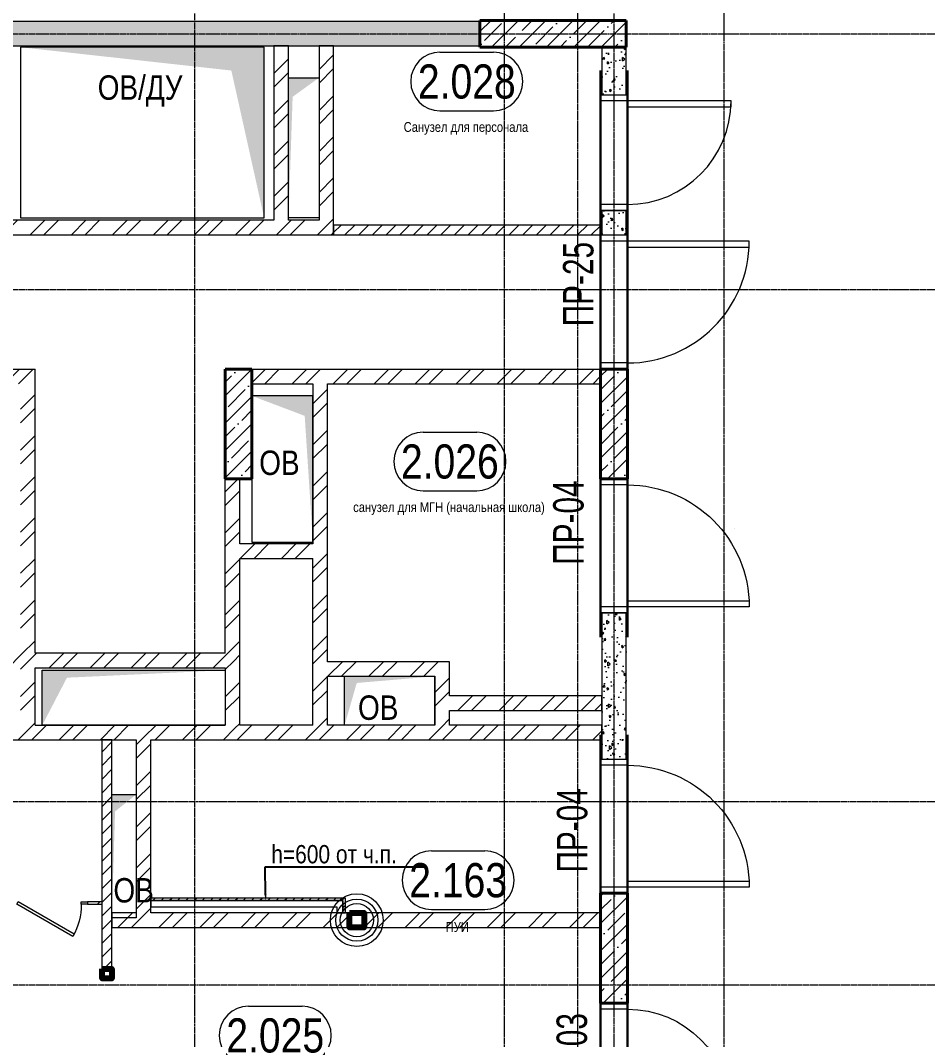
# Model space of a CAD drawing. Header units: millimetres. Extents: x -231292 to 573618, y -153144 to 564035.
# Drawn here: x 57413 to 64856, y 26280 to 34640 of the extents above; entities that cross this region are included whole.
import ezdxf
from ezdxf import colors
from ezdxf.entities.mleader import LeaderData, LeaderLine
from ezdxf.enums import TextEntityAlignment as Align
from ezdxf.math import Vec2, Vec3

# ---------------------------------------------------------------- set-up
doc = ezdxf.new("R2010")
doc.units = ezdxf.units.MM
doc.linetypes.add('CENTER2', pattern=[28.575, 19.05, -3.175, 3.175, -3.175])
doc.linetypes.add('HIDDEN2', pattern=[4.7625, 3.175, -1.5875])
doc.layers.get('0').update_dxf_attribs({"color": 250})
doc.layers.get('Defpoints').update_dxf_attribs({"color": 250})
for name, color, linetype, lineweight in [('АР_Area', 250, 'Continuous', 5), ('АР_Двери', 250, 'Continuous', 9), ('АР_Колонны', 250, 'Continuous', 35), ('АР_Отверстия', 250, 'Continuous', 9), ('АР_Стены ГКЛ', 250, 'Continuous', 15), ('АР_Стены ЖБ', 250, 'Continuous', 35), ('АР_Стены кирпич', 250, 'Continuous', 20), ('АР_Стены ПЕНОблок', 250, 'Continuous', 20), ('АР_Штриховка', 250, 'Continuous', 0), ('Двери кабины', 250, 'Continuous', 0), ('КМ_Фахверки', 250, 'Continuous', 80), ('РД_Оси_100', 250, 'Continuous', 0)]:
    doc.layers.add(name, color=color, linetype=linetype, lineweight=lineweight)
for name, color, linetype, lineweight, plot in [('АР_Делит', 250, 'Continuous', 0, False), ('РД_Проем', 250, 'Continuous', 0, False), ('РД_проем_инж перемыч_подсчет', 250, 'Continuous', 30, False)]:
    doc.layers.add(name, color=color, linetype=linetype, lineweight=lineweight, plot=plot)
doc.layers.add('РД_Перемычка инж проемов', color=250, linetype='Continuous')
doc.styles.add('Arial0', font='arial.ttf')
doc.styles.add('style1', font='ARIALN.TTF')
doc.styles.add('ккк', font='isocpeur.ttf', dxfattribs={"width": 0.85, "oblique": 15})
pattern_1 = [(45, (8883.4, 13229.69), (-168.3798, 168.3798), []), (45, (8995.66, 13229.69), (-168.3798, 168.3798), [])]
pattern_2 = [(45, (8883.4, 13229.69), (-168.3798, 168.3798), []), (45, (8995.66, 13229.69), (-168.3798, 168.3798), [])]
pattern_3 = [(45, (8883.4, 13229.69), (-168.3798, 168.3798), []), (45, (8995.66, 13229.69), (-168.3798, 168.3798), [])]
pattern_4 = [(45, (8883.4, 13229.69), (-168.3798, 168.3798), []), (45, (8995.66, 13229.69), (-168.3798, 168.3798), [])]
pattern_5 = [(45, (8883.4, 13229.69), (-112.2532, 112.2532), []), (45, (8995.66, 13229.69), (-112.2532, 112.2532), [198.4375, -39.6875, 0, -39.6875])]

# ---------------------------------------------------------------- blocks, each defined once
blk = doc.blocks.new('СОШ_2200_АР_ОСИ_М100_28.05.24')
at = {"layer": 'РД_Оси_100', "linetype": 'CENTER2'}
for p, q in [((49960, -6155), (49960, 139938.679)), ((71363.995, 19200), (33000, 19200)), ((71363.995, 15000), (33000, 15000)), ((33000, 13500), (85055, 13500))]:
    blk.add_line(p, q, dxfattribs=at)
for points in [[(52500, 139938.679), (52500, -5755), (52358.276, -6155)], [(53100, 139938.679), (53100, -5755), (52949.266, -6155)], [(54300, 139938.679), (54300, -6155)], [(53400, 70753.904), (53400, -5755), (53550, -6155)], [(33000, 21300), (71363.995, 21300)]]:
    blk.add_lwpolyline(points, dxfattribs=at)
blk = doc.blocks.new('otv')
at = {"linetype": 'Continuous'}
blk.add_lwpolyline([(0, -1), (0, 0), (1, 0), (1, -1)], close=True, dxfattribs=at)
blk.add_solid([(0, -1), (0, 0), (0.1346, -0.1366), (1, 0)], dxfattribs=at)
blk = doc.blocks.new('Ф_блок 80')
at = {"layer": 'КМ_Фахверки'}
blk.add_lwpolyline([(0, 0), (80, 0), (80, -80), (0, -80)], close=True, dxfattribs=at)
at = {"layer": 'КМ_Фахверки', "lineweight": 5}
blk.add_lwpolyline([(6, -6), (74, -6), (74, -74), (6, -74)], close=True, dxfattribs=at)
blk = doc.blocks.new('Ф_крпич 120')
at = {"layer": 'АР_Делит', "color": 1}
for radius in [216.3, 173, 136.2]:
    blk.add_circle((60, -60), radius, dxfattribs=at)
at = {"layer": 'КМ_Фахверки'}
blk.add_lwpolyline([(0, 0), (120, 0), (120, -120), (0, -120)], close=True, dxfattribs=at)
at = {"layer": 'КМ_Фахверки', "lineweight": 5}
blk.add_lwpolyline([(6, -6), (114, -6), (114, -114), (6, -114)], close=True, dxfattribs=at)
blk = doc.blocks.new('MOK-МаркаПом_овал_ареал')
for p, q in [((-2.75, 3), (2.75, 3)), ((-2.75, -3), (2.75, -3))]:
    blk.add_line(p, q)
for centre, radius, start, end in [((-2.75, 0), 3, 90, 270), ((2.75, 0), 3, 270, 90), ((-3.75, 0), 3.5, 0, 0.001)]:
    blk.add_arc(centre, radius, start, end)
at = {"color": 0, "style": 'style1'}
blk.add_attdef('АР-ПОМЕЩЕНИЕ:НОМЕР', text='', height=3.5, dxfattribs=at).set_placement((0, 0), align=Align.MIDDLE)
at = {"layer": 'Defpoints', "color": 2, "style": 'style1'}
blk.add_attdef('АР-ПОМЕЩЕНИЕ:НАИМЕНОВАНИЕ', text='', height=1, dxfattribs=at).set_placement((-0.09, -4.81), align=Align.MIDDLE)
blk = doc.blocks.new('MOK-МаркаПеремычки')
at = {"color": 0, "style": 'ккк', "oblique": 15, "width": 0.85}
blk.add_attdef('АР-ПРОЕМ:ПЕРЕМЫЧКА', text='', height=2.5, dxfattribs=at).set_placement((0, 0), align=Align.MIDDLE)

msp = doc.modelspace()

# ---------------------------------------------------------------- hatches: boundary and pattern name
at = {"layer": 'АР_Стены ГКЛ', "linetype": 'Continuous', "lineweight": 0}
h = msp.add_hatch(dxfattribs=at)
h.set_pattern_fill('ANSI31', color=256, scale=15, angle=-360, style=0)
h.set_pattern_definition([(45, (8883.403, 13229.686), (-33.67596, 33.67596), [])])
h.paths.add_polyline_path([(58483.403, 27439.681), (58483.403, 27419.681), (60059.972, 27419.681), (60079.972, 27439.681)], flags=0)
h = msp.add_hatch(dxfattribs=at)
h.set_pattern_fill('ANSI31', color=256, scale=15, angle=-360, style=0)
h.set_pattern_definition([(45, (8883.403, 13229.686), (-33.67596, 33.67596), [])])
h.paths.add_polyline_path([(60079.972, 27439.681), (60059.972, 27419.681), (60059.972, 27319.681), (60079.972, 27319.681)], flags=0)
at = {"layer": 'АР_Штриховка', "linetype": 'Continuous', "lineweight": 0}
h = msp.add_hatch(dxfattribs=at)
h.set_pattern_fill('AR-CONC', color=256, angle=45, style=0)
h.set_pattern_definition([(95, (8883.4, 13229.69), (140.09465, 117.55338), [19.05, -209.55]), (40, (8883.4, 13229.69), (-160.01845, 110.1767), [15.24, -167.6406]), (145.45144, (8895.08, 13239.48), (-19.9238, 227.7301), [16.19, -178.09024]), (91.1842, (8847.48, 13265.6), (221.4102, 161.9534), [28.575, -314.325]), (141.63556, (8865.93, 13279.1), (-7.0866, 342.8268), [24.285, -267.1356]), (36.18415, (8847.48, 13265.6), (-7.0866, 342.8268), [22.86, -251.4597]), (66, (8874.42, 13274.59), (179.51998, 34.89515), [19.05, -209.55]), (11, (8874.42, 13274.59), (-86.5399, 173.9412), [15.24, -167.64]), (116.45145, (8889.38, 13277.5), (92.98005, 208.83634), [16.19, -178.08994]), (82.5, (8883.4, 13229.686), (-57.60547, 61.97341), [0, -165.608, 0, -170.18, 0, -168.275]), (52.5, (8883.4, 13229.69), (-23.58973, 118.087), [0, -97.028, 0, -161.798, 0, -64.135]), (12.5, (8843.35, 13189.634), (99.92786, 91.826196), [0, -63.5, 0, -198.12, 0, -262.89]), (2.5, (8825.39, 13171.67), (86.7639, 122.7224), [0, -82.55, 0, -131.572, 0, -186.69])])
h.paths.add_polyline_path([(61183.402, 34429.689), (61183.403, 34629.689), (54603.395, 34629.699), (54603.395, 34429.699)], flags=0)
at = {"layer": 'АР_Штриховка', "linetype": 'Continuous', "lineweight": 5}
h = msp.add_hatch(dxfattribs=at)
h.set_pattern_fill('ANSI35', color=256, scale=25, style=0)
h.set_pattern_definition([(45, (8883.4, 13229.69), (-112.2532, 112.2532), []), (45, (8995.66, 13229.69), (-112.2532, 112.2532), [198.4375, -39.6875, 0, -39.6875])])
h.paths.add_polyline_path([(62383.403, 34419.686), (62383.403, 34639.686), (61183.403, 34639.686), (61183.403, 34419.686)], flags=0)
at = {"layer": 'АР_Штриховка', "linetype": 'Continuous', "lineweight": 0}
h = msp.add_hatch(dxfattribs=at)
h.set_pattern_fill('ANSI32', color=256, scale=25, style=0)
h.set_pattern_definition(pattern_4)
h.paths.add_polyline_path([(59493.403, 32999.688), (59573.403, 32969.688), (59613.403, 32999.688), (59613.403, 34429.681), (59493.403, 34429.681)], flags=0)
h = msp.add_hatch(dxfattribs=at)
h.set_pattern_fill('ANSI32', color=256, scale=25, style=0)
h.set_pattern_definition(pattern_4)
h.paths.add_polyline_path([(59863.403, 32999.688), (59983.403, 32879.688), (59983.403, 34429.686), (59863.403, 34429.686)], flags=0)
h = msp.add_hatch(dxfattribs=at)
h.set_pattern_fill('AR-CONC', color=256, angle=45, style=0)
h.set_pattern_definition([(95, (8883.4, 13229.69), (140.09465, 117.55338), [19.05, -209.55]), (40, (8883.4, 13229.69), (-160.01845, 110.1767), [15.24, -167.6406]), (145.45144, (8895.08, 13239.48), (-19.9238, 227.7301), [16.19, -178.09024]), (91.1842, (8847.48, 13265.6), (221.4102, 161.9534), [28.575, -314.325]), (141.63556, (8865.93, 13279.1), (-7.0866, 342.8268), [24.285, -267.1356]), (36.18415, (8847.48, 13265.6), (-7.0866, 342.8268), [22.86, -251.4597]), (66, (8874.42, 13274.59), (179.51998, 34.89515), [19.05, -209.55]), (11, (8874.42, 13274.59), (-86.5399, 173.9412), [15.24, -167.64]), (116.45145, (8889.38, 13277.5), (92.98005, 208.83634), [16.19, -178.08994]), (82.5, (8883.4, 13229.686), (-57.60547, 61.97341), [0, -165.608, 0, -170.18, 0, -168.275]), (52.5, (8883.4, 13229.69), (-23.58973, 118.087), [0, -97.028, 0, -161.798, 0, -64.135]), (12.5, (8843.35, 13189.634), (99.92786, 91.826196), [0, -63.5, 0, -198.12, 0, -262.89]), (2.5, (8825.39, 13171.67), (86.7639, 122.7224), [0, -82.55, 0, -131.572, 0, -186.69])])
h.paths.add_polyline_path([(62183.403, 31778.686), (62383.403, 31778.686), (62383.403, 31779.686), (62183.403, 31779.686)], flags=0)
h.paths.add_polyline_path([(62183.403, 32879.688), (62383.403, 32879.688), (62383.403, 33079.687), (62183.403, 33079.687)], flags=0)
h.paths.add_polyline_path([(62183.403, 34029.687), (62383.403, 34029.687), (62383.403, 34419.689), (62183.403, 34419.689)], flags=0)
h = msp.add_hatch(dxfattribs=at)
h.set_pattern_fill('ANSI32', color=256, scale=25, angle=-360, style=0)
h.set_pattern_definition([(45, (8883.4, 13229.69), (-168.3798, 168.3798), []), (45, (8995.66, 13229.69), (-168.3798, 168.3798), [])])
h.paths.add_polyline_path([(57333.403, 32999.688), (57213.403, 32879.688), (59613.403, 32879.688), (59573.403, 32969.688), (59493.403, 32999.688)], flags=0)
h.paths.add_polyline_path([(59613.403, 32999.688), (59573.403, 32969.688), (59613.403, 32879.688), (59983.403, 32879.688), (59863.403, 32999.688)], flags=0)
at = {"layer": 'АР_Штриховка', "linetype": 'Continuous', "lineweight": 0, "ltscale": 0.5}
h = msp.add_hatch(dxfattribs=at)
h.set_pattern_fill('ANSI31', color=256, scale=25, style=0)
h.set_pattern_definition([(45, (8883.4, 13229.69), (-56.1266, 56.1266), [])])
h.paths.add_polyline_path([(62183.403, 32879.688), (62183.403, 32959.688), (59983.403, 32959.688), (59983.403, 32879.688)], flags=0)
at = {"layer": 'АР_Штриховка', "linetype": 'Continuous', "lineweight": 0}
h = msp.add_hatch(dxfattribs=at)
h.set_pattern_fill('ANSI32', color=256, scale=25, style=0)
h.set_pattern_definition(pattern_1)
h.paths.add_polyline_path([(57213.403, 31779.681), (57213.403, 31659.681), (57413.403, 31659.681), (57453.403, 31689.681), (57413.403, 31779.681)], flags=0)
h.paths.add_polyline_path([(57413.403, 31779.681), (57453.403, 31689.681), (57533.403, 31659.681), (57533.425, 31659.681), (57533.425, 31779.681)], flags=0)
at = {"layer": 'АР_Штриховка', "linetype": 'Continuous', "lineweight": 5}
h = msp.add_hatch(dxfattribs=at)
h.set_pattern_fill('ANSI35', color=256, scale=25, style=0)
h.set_pattern_definition(pattern_5)
h.paths.add_polyline_path([(59093.402, 30879.686), (59313.402, 30879.686), (59313.402, 31779.686), (59093.402, 31779.686)], flags=0)
at = {"layer": 'АР_Штриховка', "linetype": 'Continuous', "lineweight": 0}
h = msp.add_hatch(dxfattribs=at)
h.set_pattern_fill('ANSI32', color=256, scale=25, style=0)
h.set_pattern_definition([(45, (8883.4, 13229.69), (-168.3798, 168.3798), []), (45, (8995.66, 13229.69), (-168.3798, 168.3798), [])])
h.paths.add_polyline_path([(59313.402, 31779.686), (59313.402, 31659.686), (59813.403, 31659.686), (59893.403, 31689.686), (59933.403, 31779.686)], flags=0)
h.paths.add_polyline_path([(59933.403, 31779.686), (59893.403, 31689.686), (59933.403, 31659.686), (62173.403, 31659.686), (62173.403, 31779.686)], flags=0)
at = {"layer": 'АР_Штриховка', "linetype": 'Continuous', "lineweight": 5}
h = msp.add_hatch(dxfattribs=at)
h.set_pattern_fill('ANSI35', color=256, scale=25, style=0)
h.set_pattern_definition(pattern_5)
h.paths.add_polyline_path([(62173.403, 30879.686), (62393.403, 30879.686), (62393.403, 31779.686), (62173.403, 31779.686)], flags=0)
at = {"layer": 'АР_Штриховка', "linetype": 'Continuous', "lineweight": 0}
h = msp.add_hatch(dxfattribs=at)
h.set_pattern_fill('ANSI32', color=256, scale=25, angle=-360, style=0)
h.set_pattern_definition(pattern_3)
h.paths.add_polyline_path([(57533.403, 31659.681), (57453.403, 31689.681), (57413.403, 31659.681), (57413.403, 29449.686), (57473.403, 29389.686), (57533.403, 29449.686)], flags=0)
h.paths.add_polyline_path([(57533.403, 29329.686), (57473.403, 29389.686), (57413.403, 29329.686), (57413.403, 28859.686), (57453.403, 28829.686), (57533.403, 28859.686)], flags=0)
h = msp.add_hatch(dxfattribs=at)
h.set_pattern_fill('ANSI32', color=256, scale=25, style=0)
h.set_pattern_definition(pattern_4)
h.paths.add_polyline_path([(59813.403, 30344.918), (59843.403, 30264.918), (59933.403, 30224.918), (59933.403, 31659.686), (59893.403, 31689.686), (59813.403, 31659.686)], flags=0)
h.paths.add_polyline_path([(59813.403, 28859.686), (59893.403, 28829.686), (59933.403, 28859.686), (59933.403, 29259.681), (59903.403, 29339.681), (59813.403, 29379.681)], flags=0)
h.paths.add_polyline_path([(59813.403, 29379.681), (59903.403, 29339.681), (59933.403, 29379.681), (59933.403, 30224.918), (59843.403, 30264.918), (59813.403, 30224.918)], flags=0)
h = msp.add_hatch(dxfattribs=at)
h.set_pattern_fill('ANSI32', color=256, scale=25, style=0)
h.set_pattern_definition([(45, (8883.4, 13229.69), (-168.3798, 168.3798), []), (45, (8995.66, 13229.69), (-168.3798, 168.3798), [])])
h.paths.add_polyline_path([(59093.403, 28859.686), (59173.403, 28829.686), (59213.403, 28859.686), (59213.403, 29329.686), (59153.403, 29389.686), (59093.403, 29329.686)], flags=0)
h.paths.add_polyline_path([(59093.402, 29449.686), (59153.403, 29389.686), (59213.402, 29449.686), (59213.402, 30224.918), (59183.402, 30264.918), (59093.402, 30224.918)], flags=0)
h.paths.add_polyline_path([(59093.402, 30224.918), (59183.402, 30264.918), (59213.402, 30344.918), (59213.402, 30879.686), (59093.402, 30879.686)], flags=0)
h = msp.add_hatch(dxfattribs=at)
h.set_pattern_fill('AR-CONC', color=256, angle=45, style=0)
h.set_pattern_definition([(95, (8883.4, 13229.69), (140.09465, 117.55338), [19.05, -209.55]), (40, (8883.4, 13229.69), (-160.01845, 110.1767), [15.24, -167.6406]), (145.45144, (8895.08, 13239.48), (-19.9238, 227.7301), [16.19, -178.09024]), (91.1842, (8847.48, 13265.6), (221.4102, 161.9534), [28.575, -314.325]), (141.63556, (8865.93, 13279.1), (-7.0866, 342.8268), [24.285, -267.1356]), (36.18415, (8847.48, 13265.6), (-7.0866, 342.8268), [22.86, -251.4597]), (66, (8874.42, 13274.59), (179.51998, 34.89515), [19.05, -209.55]), (11, (8874.42, 13274.59), (-86.5399, 173.9412), [15.24, -167.64]), (116.45145, (8889.38, 13277.5), (92.98005, 208.83634), [16.19, -178.08994]), (82.5, (8883.4, 13229.686), (-57.60547, 61.97341), [0, -165.608, 0, -170.18, 0, -168.275]), (52.5, (8883.4, 13229.69), (-23.58973, 118.087), [0, -97.028, 0, -161.798, 0, -64.135]), (12.5, (8843.35, 13189.634), (99.92786, 91.826196), [0, -63.5, 0, -198.12, 0, -262.89]), (2.5, (8825.39, 13171.67), (86.7639, 122.7224), [0, -82.55, 0, -131.572, 0, -186.69])])
h.paths.add_polyline_path([(62183.403, 27478.686), (62383.403, 27478.686), (62383.403, 27479.696), (62183.403, 27479.696)], flags=0)
h.paths.add_polyline_path([(62183.403, 28579.696), (62383.403, 28579.696), (62383.403, 29779.688), (62183.403, 29779.688)], flags=0)
h.paths.add_polyline_path([(62183.403, 30879.696), (62383.403, 30879.696), (62383.403, 30880.686), (62183.403, 30880.686)], flags=0)
h = msp.add_hatch(dxfattribs=at)
h.set_pattern_fill('ANSI32', color=256, scale=25, style=0)
h.set_pattern_definition([(45, (8883.4, 13229.69), (-168.3798, 168.3798), []), (45, (8995.66, 13229.69), (-168.3798, 168.3798), [])])
h.paths.add_polyline_path([(59213.402, 30344.918), (59183.402, 30264.918), (59213.402, 30224.918), (59813.403, 30224.918), (59843.403, 30264.918), (59813.403, 30344.918)], flags=0)
h = msp.add_hatch(dxfattribs=at)
h.set_pattern_fill('ANSI32', color=256, scale=25, style=0)
h.set_pattern_definition(pattern_1)
h.paths.add_polyline_path([(57533.403, 29449.686), (57473.403, 29389.686), (57533.403, 29329.686), (59093.403, 29329.686), (59153.403, 29389.686), (59093.402, 29449.686)], flags=0)
h.paths.add_polyline_path([(59213.402, 29449.686), (59153.403, 29389.686), (59213.403, 29329.686)], flags=0)
h.paths.add_polyline_path([(54583.403, 29449.686), (54583.403, 29329.686), (56423.727, 29329.686), (56503.727, 29359.686), (56543.727, 29449.686)], flags=0)
h.paths.add_polyline_path([(56543.727, 29449.686), (56503.727, 29359.686), (56543.727, 29329.686), (57413.403, 29329.686), (57473.403, 29389.686), (57413.403, 29449.686)], flags=0)
h = msp.add_hatch(dxfattribs=at)
h.set_pattern_fill('ANSI32', color=256, scale=25, style=0)
h.set_pattern_definition(pattern_2)
h.paths.add_polyline_path([(60813.403, 29259.681), (60933.403, 29379.681), (59933.403, 29379.681), (59903.403, 29339.681), (59933.403, 29259.681)], flags=0)
h = msp.add_hatch(dxfattribs=at)
h.set_pattern_fill('ANSI32', color=256, scale=25, style=0)
h.set_pattern_definition(pattern_4)
h.paths.add_polyline_path([(60813.403, 28859.686), (60893.403, 28829.686), (60933.403, 28859.686), (60933.403, 28979.681), (60903.403, 29059.681), (60813.403, 29099.681)], flags=0)
h.paths.add_polyline_path([(60813.403, 29099.681), (60903.403, 29059.681), (60933.403, 29099.681), (60933.403, 29379.681), (60813.403, 29259.681)], flags=0)
h = msp.add_hatch(dxfattribs=at)
h.set_pattern_fill('ANSI32', color=256, scale=25, style=0)
h.set_pattern_definition(pattern_2)
h.paths.add_polyline_path([(62183.67, 28979.681), (62183.67, 29099.681), (60933.403, 29099.681), (60903.403, 29059.681), (60933.403, 28979.681)], flags=0)
h = msp.add_hatch(dxfattribs=at)
h.set_pattern_fill('ANSI32', color=256, scale=25, style=0)
h.set_pattern_definition(pattern_2)
h.paths.add_polyline_path([(59933.403, 28739.686), (59893.403, 28829.686), (59813.403, 28859.686), (59213.403, 28859.686), (59173.403, 28829.686), (59213.403, 28739.686)], flags=0)
h.paths.add_polyline_path([(59213.403, 28739.686), (59173.403, 28829.686), (59093.403, 28859.686), (58363.403, 28859.686), (58403.403, 28769.686), (58483.403, 28739.686)], flags=0)
h.paths.add_polyline_path([(58363.403, 28739.686), (58403.403, 28769.686), (58363.403, 28859.686), (57533.403, 28859.686), (57453.403, 28829.686), (57413.403, 28739.686)], flags=0)
h.paths.add_polyline_path([(62183.403, 28739.686), (62183.403, 28859.686), (60933.403, 28859.686), (60893.403, 28829.686), (60933.403, 28739.686)], flags=0)
h.paths.add_polyline_path([(60933.403, 28739.686), (60893.403, 28829.686), (60813.403, 28859.686), (59933.403, 28859.686), (59893.403, 28829.686), (59933.403, 28739.686)], flags=0)
h.paths.add_polyline_path([(57413.403, 28739.686), (57453.403, 28829.686), (57413.403, 28859.686), (56543.728, 28859.686), (56503.728, 28829.686), (56543.728, 28739.686)], flags=0)
h.paths.add_polyline_path([(56543.728, 28739.686), (56503.728, 28829.686), (56423.728, 28859.686), (54583.403, 28859.686), (54583.403, 28739.686)], flags=0)
h = msp.add_hatch(dxfattribs=at)
h.set_pattern_fill('ANSI32', color=256, scale=25, angle=-360, style=0)
h.set_pattern_definition(pattern_3)
h.paths.add_polyline_path([(58483.403, 28739.686), (58403.403, 28769.686), (58363.403, 28739.686), (58363.403, 27319.686), (58403.403, 27289.686), (58483.403, 27319.686)], flags=0)
at = {"layer": 'АР_Штриховка', "linetype": 'Continuous', "lineweight": 0, "ltscale": 0.5}
h = msp.add_hatch(dxfattribs=at)
h.set_pattern_fill('ANSI31', color=256, scale=25, angle=-360, style=0)
h.set_pattern_definition([(45, (8883.4, 13229.69), (-56.1266, 56.1266), [])])
h.paths.add_polyline_path([(58163.403, 28739.686), (58083.403, 28739.686), (58083.403, 27389.691), (58163.403, 27389.691)], flags=0)
h.paths.add_polyline_path([(58163.403, 27389.691), (58083.403, 27389.691), (58083.403, 26859.686), (58163.403, 26859.686)], flags=0)
at = {"layer": 'АР_Штриховка', "linetype": 'Continuous', "lineweight": 5}
h = msp.add_hatch(dxfattribs=at)
h.set_pattern_fill('ANSI35', color=256, scale=25, style=0)
h.set_pattern_definition(pattern_5)
h.paths.add_polyline_path([(62173.403, 26579.686), (62393.403, 26579.686), (62393.403, 27479.686), (62173.403, 27479.686)], flags=0)
at = {"layer": 'АР_Штриховка', "linetype": 'Continuous', "lineweight": 0}
h = msp.add_hatch(dxfattribs=at)
h.set_pattern_fill('_U', color=256, scale=250, angle=-315, style=0, pattern_type=0)
h.set_pattern_definition([(45, (8883.4, 13229.69), (-176.7767, 176.7767), [])])
h.paths.add_polyline_path([(54603.403, 27409.691), (54603.403, 27389.691), (54723.403, 27389.691), (54723.403, 27409.691)], flags=0)
h.paths.add_polyline_path([(55353.403, 27409.691), (55353.403, 27389.691), (55463.403, 27389.691), (55470.07, 27404.691), (55463.403, 27409.691)], flags=0)
h.paths.add_polyline_path([(55483.403, 27409.691), (55470.07, 27404.691), (55463.403, 27389.691), (55593.403, 27389.691), (55593.403, 27409.691)], flags=0)
h.paths.add_polyline_path([(56223.403, 27409.691), (56223.403, 27389.691), (56333.403, 27389.691), (56340.07, 27404.691), (56333.403, 27409.691)], flags=0)
h.paths.add_polyline_path([(56353.403, 27409.691), (56340.07, 27404.691), (56333.403, 27389.691), (56463.403, 27389.691), (56463.403, 27409.691)], flags=0)
h.paths.add_polyline_path([(57093.403, 27409.691), (57093.403, 27389.691), (57203.403, 27389.691), (57210.07, 27404.691), (57203.403, 27409.691)], flags=0)
h.paths.add_polyline_path([(57223.403, 27409.691), (57210.07, 27404.691), (57203.403, 27389.691), (57333.403, 27389.691), (57333.403, 27409.691)], flags=0)
h.paths.add_polyline_path([(57963.403, 27409.691), (57963.403, 27389.691), (58083.403, 27389.691), (58083.403, 27409.691)], flags=0)
h = msp.add_hatch(dxfattribs=at)
h.set_pattern_fill('ANSI32', color=256, scale=25, angle=-0.0000006, style=0)
h.set_pattern_definition([(45, (8883.4, 13229.69), (-168.3798, 168.3798), []), (45, (8995.66, 13229.69), (-168.3798, 168.3798), [])])
h.paths.add_polyline_path([(58163.403, 27319.685), (58163.403, 27199.685), (58363.403, 27199.685), (58403.403, 27289.685), (58363.403, 27319.685)], flags=0)
h.paths.add_polyline_path([(58483.403, 27319.685), (58403.403, 27289.685), (58363.403, 27199.685), (62173.403, 27199.685), (62173.403, 27319.685)], flags=0)
h = msp.add_hatch(dxfattribs=at)
h.set_pattern_fill('AR-CONC', color=256, angle=45, style=0)
h.set_pattern_definition([(95, (8883.4, 13229.69), (140.09465, 117.55338), [19.05, -209.55]), (40, (8883.4, 13229.69), (-160.01845, 110.1767), [15.24, -167.6406]), (145.45144, (8895.08, 13239.48), (-19.9238, 227.7301), [16.19, -178.09024]), (91.1842, (8847.48, 13265.6), (221.4102, 161.9534), [28.575, -314.325]), (141.63556, (8865.93, 13279.1), (-7.0866, 342.8268), [24.285, -267.1356]), (36.18415, (8847.48, 13265.6), (-7.0866, 342.8268), [22.86, -251.4597]), (66, (8874.42, 13274.59), (179.51998, 34.89515), [19.05, -209.55]), (11, (8874.42, 13274.59), (-86.5399, 173.9412), [15.24, -167.64]), (116.45145, (8889.38, 13277.5), (92.98005, 208.83634), [16.19, -178.08994]), (82.5, (8883.4, 13229.686), (-57.60547, 61.97341), [0, -165.608, 0, -170.18, 0, -168.275]), (52.5, (8883.4, 13229.69), (-23.58973, 118.087), [0, -97.028, 0, -161.798, 0, -64.135]), (12.5, (8843.35, 13189.634), (99.92786, 91.826196), [0, -63.5, 0, -198.12, 0, -262.89]), (2.5, (8825.39, 13171.67), (86.7639, 122.7224), [0, -82.55, 0, -131.572, 0, -186.69])])
h.paths.add_polyline_path([(62183.403, 21139.686), (62383.403, 21139.686), (62383.403, 21729.687), (62183.403, 21729.687)], flags=0)
h.paths.add_polyline_path([(62183.403, 24629.687), (62383.403, 24629.687), (62383.403, 25629.688), (62183.403, 25429.688)], flags=0)
h.paths.add_polyline_path([(62183.403, 26579.688), (62383.403, 26579.688), (62383.403, 26580.686), (62183.403, 26580.686)], flags=0)

# ---------------------------------------------------------------- linework, layer by layer
at = {"layer": 'АР_Area', "linetype": 'ByBlock', "lineweight": -2}
msp.add_lwpolyline([(63269.441, 30470.228), (63269.441, 30470.228)], dxfattribs=at)
at = {"layer": 'АР_Двери', "linetype": 'Continuous', "lineweight": 9}
for points in [[(62173.403, 33979.687), (62173.403, 34029.687), (62393.403, 34029.687), (62393.403, 33979.687)], [(62393.403, 33979.687), (62393.403, 33929.687), (63243.403, 33929.687), (63243.403, 33979.687)], [(62173.403, 33129.687), (62173.403, 33079.687), (62393.403, 33079.687), (62393.403, 33129.687)], [(62173.403, 32829.686), (62173.403, 32879.686), (62393.403, 32879.686), (62393.403, 32829.686)], [(62393.403, 32829.686), (62393.403, 32779.686), (63393.403, 32779.686), (63393.403, 32829.686)], [(62173.403, 31829.686), (62173.403, 31779.686), (62393.403, 31779.686), (62393.403, 31829.686)], [(62173.403, 30829.696), (62173.403, 30879.696), (62393.403, 30879.696), (62393.403, 30829.696)], [(62393.403, 29829.696), (62393.403, 29879.696), (63393.403, 29879.696), (63393.403, 29829.696)], [(62173.403, 29829.696), (62173.403, 29779.696), (62393.403, 29779.696), (62393.403, 29829.696)], [(62173.403, 28529.696), (62173.403, 28579.696), (62393.403, 28579.696), (62393.403, 28529.696)], [(62173.403, 27529.696), (62173.403, 27479.696), (62393.403, 27479.696), (62393.403, 27529.696)], [(62393.403, 27529.696), (62393.403, 27579.696), (63393.403, 27579.696), (63393.403, 27529.696)], [(62173.403, 26529.686), (62173.403, 26579.686), (62393.403, 26579.686), (62393.403, 26529.686)]]:
    msp.add_lwpolyline(points, close=True, dxfattribs=at)
for centre, radius in [((62393.403, 33979.687), 850), ((62393.403, 32829.686), 1000)]:
    msp.add_arc(centre, radius, 270.0000032, 0.0000032, dxfattribs=at)
at = {"layer": 'АР_Двери', "linetype": 'Continuous', "lineweight": 9, "extrusion": (0, 0, -1)}
for centre, radius in [((-62393.403, 29829.696), 1000), ((-62393.403, 27529.696), 1000), ((-62393.403, 25679.686), 850)]:
    msp.add_arc(centre, radius, 90, 180, dxfattribs=at)
at = {"layer": 'АР_Колонны', "linetype": 'HIDDEN2', "lineweight": 25}
for p, q in [((61183.403, 34639.686), (62383.403, 34639.686)), ((61183.403, 34419.686), (61183.403, 34639.686)), ((62383.403, 34639.686), (62383.403, 34419.686)), ((62383.403, 34419.686), (61183.403, 34419.686)), ((59093.402, 31779.686), (59313.402, 31779.686)), ((59093.402, 30879.686), (59093.402, 31779.686)), ((59313.402, 31779.686), (59313.402, 30879.686)), ((62173.403, 31779.686), (62393.403, 31779.686)), ((62173.403, 30879.686), (62173.403, 31779.686)), ((62393.403, 31779.686), (62393.403, 30879.686)), ((59313.402, 30879.686), (59093.402, 30879.686)), ((62393.403, 30879.686), (62173.403, 30879.686)), ((62173.403, 27479.686), (62393.403, 27479.686)), ((62173.403, 26579.686), (62173.403, 27479.686)), ((62393.403, 27479.686), (62393.403, 26579.686)), ((62393.403, 26579.686), (62173.403, 26579.686))]:
    msp.add_line(p, q, dxfattribs=at)
at = {"layer": 'АР_Колонны', "linetype": 'Continuous', "lineweight": 35}
for p, q in [((61183.403, 34639.686), (61183.403, 34419.686)), ((61183.403, 34639.686), (62383.403, 34639.686)), ((61183.403, 34639.686), (61183.403, 34419.686)), ((62383.403, 34419.686), (62383.403, 34639.686)), ((61183.403, 34419.686), (62383.403, 34419.686)), ((59093.402, 31779.686), (59313.402, 31779.686)), ((59093.402, 30879.686), (59093.402, 31779.686)), ((59313.402, 30879.686), (59313.402, 31779.686)), ((62173.403, 31779.686), (62393.403, 31779.686)), ((62173.403, 30879.686), (62173.403, 31779.686)), ((62393.403, 30879.686), (62393.403, 31779.686)), ((59093.402, 30879.686), (59313.402, 30879.686)), ((62173.403, 30879.686), (62393.403, 30879.686)), ((62173.403, 30879.686), (62393.403, 30879.686)), ((62393.403, 27479.686), (62173.403, 27479.686)), ((62173.403, 26579.686), (62173.403, 27479.686)), ((62393.403, 27479.686), (62173.403, 27479.686)), ((62393.403, 26579.686), (62393.403, 27479.686)), ((62173.403, 26579.686), (62393.403, 26579.686))]:
    msp.add_line(p, q, dxfattribs=at)
at = {"layer": 'АР_Стены ГКЛ', "linetype": 'Continuous', "lineweight": 5}
for p, q in [((58483.403, 27439.681), (58483.403, 27419.681)), ((60079.972, 27439.681), (58483.403, 27439.681)), ((60079.972, 27319.681), (60079.972, 27439.681)), ((58483.403, 27419.681), (58483.403, 27369.681)), ((60059.972, 27419.681), (58483.403, 27419.681)), ((58483.403, 27419.681), (60059.972, 27419.681)), ((58483.403, 27369.681), (60009.972, 27369.681)), ((60009.972, 27369.681), (60009.972, 27319.681)), ((60059.972, 27319.681), (60059.972, 27419.681)), ((60059.972, 27419.681), (60059.972, 27319.681)), ((60009.972, 27319.681), (60059.972, 27319.681)), ((60059.972, 27319.681), (60079.972, 27319.681))]:
    msp.add_line(p, q, dxfattribs=at)
at = {"layer": 'АР_Стены ГКЛ', "linetype": 'Continuous', "lineweight": 15}
for p, q in [((57963.403, 27409.691), (57963.403, 27389.691)), ((58083.403, 27409.691), (57963.403, 27409.691)), ((57963.403, 27389.691), (58083.403, 27389.691)), ((58083.403, 27389.691), (58083.403, 27409.691))]:
    msp.add_line(p, q, dxfattribs=at)
at = {"layer": 'АР_Стены ЖБ', "linetype": 'Continuous', "lineweight": 40}
for p, q in [((62383.403, 34639.686), (61183.403, 34639.686)), ((61183.403, 34639.686), (61183.403, 34419.686)), ((62383.403, 34419.686), (62383.403, 34639.686)), ((61183.403, 34419.686), (62383.403, 34419.686)), ((59313.402, 31779.686), (59093.402, 31779.686)), ((59093.402, 31779.686), (59093.402, 30879.686)), ((59313.402, 30879.686), (59313.402, 31779.686)), ((62393.403, 31779.686), (62173.403, 31779.686)), ((62173.403, 31779.686), (62173.403, 30879.686)), ((62393.403, 30879.686), (62393.403, 31779.686)), ((59093.402, 30879.686), (59313.402, 30879.686)), ((62173.403, 30879.686), (62393.403, 30879.686)), ((62393.403, 27479.686), (62173.403, 27479.686)), ((62173.403, 27479.686), (62173.403, 26579.686)), ((62393.403, 26579.686), (62393.403, 27479.686)), ((62173.403, 26579.686), (62393.403, 26579.686))]:
    msp.add_line(p, q, dxfattribs=at)
at = {"layer": 'АР_Стены кирпич', "linetype": 'Continuous', "lineweight": 20}
for p, q in [((59613.403, 34429.681), (59493.403, 34429.681)), ((59493.403, 34429.681), (59493.403, 32999.688)), ((59613.403, 32999.688), (59613.403, 34429.681)), ((59983.403, 34429.686), (59863.403, 34429.686)), ((59863.403, 34429.686), (59863.403, 32999.688)), ((59983.403, 32879.688), (59983.403, 34429.686)), ((59493.403, 32999.688), (57333.403, 32999.688)), ((59863.403, 32999.688), (59613.403, 32999.688)), ((57213.403, 32879.688), (59983.403, 32879.688)), ((57213.403, 31779.681), (57533.425, 31779.681)), ((57533.425, 31659.681), (57533.425, 31779.681)), ((59313.402, 31779.686), (62173.403, 31779.686)), ((59313.402, 31779.686), (59313.402, 31659.686)), ((62173.403, 31659.686), (62173.403, 31779.686)), ((57533.403, 29449.686), (57533.403, 31659.681)), ((57533.403, 31659.681), (57533.425, 31659.681)), ((59313.402, 31659.686), (59813.403, 31659.686)), ((59813.403, 31659.686), (59813.403, 30344.918)), ((59933.403, 29379.681), (59933.403, 31659.686)), ((59933.403, 31659.686), (62173.403, 31659.686)), ((59213.402, 30879.686), (59093.402, 30879.686)), ((59093.402, 29449.686), (59093.402, 30879.686)), ((59213.402, 30344.918), (59213.402, 30879.686)), ((59813.403, 30344.918), (59213.402, 30344.918)), ((59213.402, 29449.686), (59213.402, 30224.918)), ((59213.402, 30224.918), (59813.403, 30224.918)), ((59813.403, 28859.686), (59813.403, 30224.918)), ((59093.402, 29449.686), (57533.403, 29449.686)), ((59213.403, 29449.686), (59213.402, 29449.686)), ((59213.403, 29329.686), (59213.403, 29449.686)), ((60933.403, 29379.681), (59933.403, 29379.681)), ((60933.403, 29099.681), (60933.403, 29379.681)), ((57533.403, 29329.686), (59093.403, 29329.686)), ((57533.403, 28859.686), (57533.403, 29329.686)), ((59093.403, 29329.686), (59093.403, 28859.686)), ((59213.403, 29329.686), (59213.403, 29329.686)), ((59213.403, 28859.686), (59213.403, 29329.686)), ((59933.403, 28859.686), (59933.403, 29259.681)), ((59933.403, 29259.681), (60813.403, 29259.681)), ((60813.403, 28859.686), (60813.403, 29259.681)), ((62183.67, 29099.681), (60933.403, 29099.681)), ((62183.67, 28979.681), (62183.67, 29099.681)), ((60933.403, 28859.686), (60933.403, 28979.681)), ((60933.403, 28979.681), (62183.67, 28979.681)), ((57533.403, 28859.686), (59093.403, 28859.686)), ((59813.403, 28859.686), (59213.403, 28859.686)), ((60813.403, 28859.686), (59933.403, 28859.686)), ((62183.403, 28859.686), (60933.403, 28859.686)), ((62183.403, 28739.686), (62183.403, 28859.686)), ((54583.403, 28739.686), (58363.403, 28739.686)), ((58363.403, 28739.686), (58363.403, 27319.686)), ((58483.403, 28739.686), (62183.403, 28739.686)), ((58483.403, 27319.686), (58483.403, 28739.686)), ((58163.403, 27319.686), (58163.403, 27199.686)), ((58363.403, 27319.686), (58163.403, 27319.686)), ((62173.402, 27319.686), (58483.403, 27319.686)), ((62173.402, 27199.686), (62173.402, 27319.686)), ((58163.403, 27199.686), (58363.403, 27199.686)), ((58363.403, 27199.686), (62173.402, 27199.686))]:
    msp.add_line(p, q, dxfattribs=at)
at = {"layer": 'АР_Стены ПЕНОблок', "linetype": 'Continuous', "lineweight": 20}
for p, q in [((61183.403, 34629.689), (54603.395, 34629.699)), ((61183.402, 34429.689), (61183.403, 34629.689)), ((54603.395, 34429.699), (61183.402, 34429.689)), ((62383.403, 34419.689), (62183.403, 34419.689)), ((62183.403, 34419.689), (62183.403, 34029.687)), ((62383.403, 34029.687), (62383.403, 34419.689)), ((62183.403, 34029.687), (62383.403, 34029.687)), ((62383.403, 33079.687), (62183.403, 33079.687)), ((62183.403, 33079.687), (62183.403, 32879.688)), ((62383.403, 32879.688), (62383.403, 33079.687)), ((62183.403, 32959.688), (59983.403, 32959.688)), ((59983.403, 32959.688), (59983.403, 32879.688)), ((62183.403, 32879.688), (62183.403, 32959.688)), ((59983.403, 32879.688), (62183.403, 32879.688)), ((62183.403, 32879.688), (62383.403, 32879.688)), ((62383.403, 31779.686), (62183.403, 31779.686)), ((62183.403, 31779.686), (62183.403, 31778.686)), ((62183.403, 31778.686), (62383.403, 31778.686)), ((62383.403, 31778.686), (62383.403, 31779.686)), ((62383.403, 30880.686), (62183.403, 30880.686)), ((62183.403, 30880.686), (62183.403, 30879.696)), ((62183.403, 30879.696), (62383.403, 30879.696)), ((62383.403, 30879.696), (62383.403, 30880.686)), ((62383.403, 29779.688), (62183.403, 29779.688)), ((62183.403, 29779.688), (62183.403, 28579.696)), ((62383.403, 28579.696), (62383.403, 29779.688)), ((58083.403, 26859.686), (58083.403, 28739.686)), ((58163.403, 28739.686), (58083.403, 28739.686)), ((58163.403, 26859.686), (58163.403, 28739.686)), ((62183.403, 28579.696), (62383.403, 28579.696)), ((62383.403, 27479.696), (62183.403, 27479.696)), ((62183.403, 27479.696), (62183.403, 27478.686)), ((62183.403, 27478.686), (62383.403, 27478.686)), ((62383.403, 27478.686), (62383.403, 27479.696)), ((58083.403, 26859.686), (58163.403, 26859.686)), ((62383.403, 26580.686), (62183.403, 26580.686)), ((62183.403, 26580.686), (62183.403, 26579.688)), ((62183.403, 26579.688), (62383.403, 26579.688)), ((62383.403, 26579.688), (62383.403, 26580.686))]:
    msp.add_line(p, q, dxfattribs=at)
at = {"layer": 'Двери кабины', "linetype": 'Continuous', "lineweight": 0}
for points in [[(57383.403, 27389.691), (57395.903, 27411.342), (57854.896, 27146.342), (57842.396, 27124.691)], [(57913.403, 27409.691), (57963.403, 27409.691), (57963.403, 27389.691), (57913.403, 27389.691)]]:
    msp.add_lwpolyline(points, close=True, dxfattribs=at)
at = {"layer": 'Двери кабины', "linetype": 'Continuous', "lineweight": 0, "extrusion": (0, 0, -1)}
msp.add_arc((-57383.403, 27389.691), 530, 180.0000013, 210.0000013, dxfattribs=at)
at = {"layer": 'РД_Проем', "linetype": 'Continuous', "lineweight": 0}
for p, q in [((62173.403, 34029.687), (62173.403, 33079.687)), ((62393.403, 34029.687), (62393.403, 33079.687)), ((62173.403, 32879.688), (62173.403, 31779.688)), ((62393.403, 32879.688), (62393.403, 31779.688)), ((62173.403, 30879.688), (62173.403, 29779.688)), ((62393.403, 30879.688), (62393.403, 29779.688)), ((62173.403, 28579.696), (62173.403, 27479.696)), ((62393.403, 28579.696), (62393.403, 27479.696)), ((62173.403, 26579.688), (62173.403, 25629.688)), ((62393.403, 26579.688), (62393.403, 25629.688))]:
    msp.add_line(p, q, dxfattribs=at)
at = {"layer": 'РД_проем_инж перемыч_подсчет', "linetype": 'Continuous', "lineweight": 30}
for p, q in [((62173.403, 34228.686), (62173.403, 31778.686)), ((62393.403, 34228.686), (62393.403, 31778.686)), ((62173.403, 30879.688), (62173.403, 29579.688)), ((62393.403, 30879.688), (62393.403, 29579.688)), ((62173.403, 28778.686), (62173.403, 27478.686)), ((62393.403, 28778.686), (62393.403, 27478.686)), ((62173.403, 26579.688), (62173.403, 25429.688)), ((62393.403, 26579.688), (62393.403, 25429.688))]:
    msp.add_line(p, q, dxfattribs=at)

# ---------------------------------------------------------------- block references
at = {"layer": 'АР_Area', "linetype": 'Continuous', "lineweight": 5, "xscale": 80, "yscale": 80, "zscale": 80}
for p, values in [((61075.917, 34138.583), {'АР-ПОМЕЩЕНИЕ:НОМЕР': '2.028', 'АР-ПОМЕЩЕНИЕ:НАИМЕНОВАНИЕ': 'Санузел для персонала'}), ((60936.868, 31021.841), {'АР-ПОМЕЩЕНИЕ:НОМЕР': '2.026', 'АР-ПОМЕЩЕНИЕ:НАИМЕНОВАНИЕ': 'санузел для МГН (начальная школа)'}), ((61004.9, 27587.583), {'АР-ПОМЕЩЕНИЕ:НОМЕР': '2.163', 'АР-ПОМЕЩЕНИЕ:НАИМЕНОВАНИЕ': 'ПУИ'}), ((59504.126, 26314.257), {'АР-ПОМЕЩЕНИЕ:НОМЕР': '2.025', 'АР-ПОМЕЩЕНИЕ:НАИМЕНОВАНИЕ': 'Санузел для девочек начальная школа'})]:
    msp.add_blockref('MOK-МаркаПом_овал_ареал', p, dxfattribs=at).add_auto_attribs(values)
at = {"layer": 'АР_Отверстия'}
for p, xscale, yscale in [((59413.403, 34419.684), -2000, 1400), ((59613.403, 34169.684), 250, 1150), ((59813.402, 31559.686), -500, 1200), ((57593.403, 29309.681), 1500, 450), ((60073.403, 29259.686), 740, 400), ((58163.403, 28289.681), 200, 1010)]:
    msp.add_blockref('otv', p, dxfattribs=dict(at, xscale=xscale, yscale=yscale))
at = {"layer": 'КМ_Фахверки'}
for name, p in [('Ф_крпич 120', (60113.402, 27319.686)), ('Ф_блок 80', (58083.403, 26859.686))]:
    msp.add_blockref(name, p, dxfattribs=at)
at = {"layer": 'РД_Оси_100'}
msp.add_blockref('СОШ_2200_АР_ОСИ_М100_28.05.24', (8883.403, 13229.686), dxfattribs=at)
at = {"layer": 'РД_Перемычка инж проемов', "linetype": 'Continuous', "lineweight": -3}
ref = msp.add_blockref('MOK-МаркаПеремычки', (61989.83, 32476.657, 200), dxfattribs=dict(at, xscale=100, yscale=100, zscale=100, rotation=89.99999999999999))
ref.add_attrib('АР-ПРОЕМ:ПЕРЕМЫЧКА', 'ПР-25', dxfattribs={"layer": '0', "color": 0, "height": 250, "rotation": 90, "style": 'Arial0', "width": 0.7}).set_placement((61989.83, 32476.657, 200), align=Align.MIDDLE)
ref = msp.add_blockref('MOK-МаркаПеремычки', (61909.1, 30520.695), dxfattribs=dict(at, xscale=100, yscale=100, zscale=100, rotation=89.99999999999999))
ref.add_attrib('АР-ПРОЕМ:ПЕРЕМЫЧКА', 'ПР-04', dxfattribs={"layer": '0', "color": 0, "height": 250, "rotation": 90, "style": 'Arial0', "width": 0.7}).set_placement((61909.1, 30520.695), align=Align.MIDDLE)
ref = msp.add_blockref('MOK-МаркаПеремычки', (61939.896, 27996.026), dxfattribs=dict(at, xscale=100, yscale=100, zscale=100, rotation=89.99999999999999))
ref.add_attrib('АР-ПРОЕМ:ПЕРЕМЫЧКА', 'ПР-04', dxfattribs={"layer": '0', "color": 0, "height": 250, "rotation": 90, "style": 'Arial0', "width": 0.7}).set_placement((61939.896, 27996.026), align=Align.MIDDLE)
ref = msp.add_blockref('MOK-МаркаПеремычки', (61937.119, 26151.243, 200), dxfattribs=dict(at, xscale=100, yscale=100, zscale=100, rotation=89.99999999999999))
ref.add_attrib('АР-ПРОЕМ:ПЕРЕМЫЧКА', 'ПР-03', dxfattribs={"layer": '0', "color": 0, "height": 250, "rotation": 90, "style": 'Arial0', "width": 0.7}).set_placement((61937.119, 26151.243, 200), align=Align.MIDDLE)

# ---------------------------------------------------------------- texts
at = {"layer": 'АР_Отверстия', "char_height": 200, "attachment_point": 5, "style": 'style1'}
for s, insert, width in [('ОВ/ДУ', (58395.447, 34059.861), 3740.42675), ('ОВ', (59538.402, 31009.686), 1850), ('ОВ', (60349.109, 29001.081), 1850), ('ОВ', (58342.39, 27502.966), 1850)]:
    msp.add_mtext(s, dxfattribs=dict(at, insert=insert, width=width))

# ---------------------------------------------------------------- leaders
at = {"layer": 'АР_Стены ГКЛ', "ltscale": 100}
ml = msp.add_multileader_mtext('Standard', dxfattribs=at)
ml.set_content('h=600 от ч.п.', color=256, style='style1')
ml.set_leader_properties(color=256)
ml.build(insert=Vec2(0, 0))
ml.multileader.update_dxf_attribs({"has_dogleg": 0, "text_left_attachment_type": 6, "text_right_attachment_type": 6, "arrow_head_size": 50, "scale": 100})
ctx = ml.context
ctx.base_point, ctx.scale, ctx.char_height, ctx.arrow_head_size, ctx.landing_gap_size, ctx.plane_origin, ctx.plane_x_axis, ctx.plane_y_axis = Vec3(59421.605, 27695.548), 100, 150, 50, 50, Vec3(69610.194, 30713.623), Vec3(1, 0.00000001), Vec3(-0.00000001, 1)
ctx.left_attachment, ctx.right_attachment = 6, 6
notes = []
notes.append((ctx, [(1, (1, 1, 0), (58621.605, 27695.548), (1, 0.00000001), 800, [(0, [(59425.359, 27418.265)], 0, [])])]))
ctx.mtext.insert, ctx.mtext.text_direction, ctx.mtext.rotation, ctx.mtext.flow_direction = Vec3(59471.605, 27875.548), Vec3(1, 0.00000001), 0.00000001, 5
for ctx, leaders in notes:
    for number, flags, end, landing, length, lines in leaders:
        leader = LeaderData()
        leader.index, (leader.has_last_leader_line, leader.has_dogleg_vector, leader.attachment_direction) = number, flags
        leader.last_leader_point, leader.dogleg_vector, leader.dogleg_length = Vec3(end), Vec3(landing), length
        for number, points, colour, breaks in lines:
            line = LeaderLine()
            line.index, line.vertices, line.color, line.breaks = number, Vec3.list(points), colors.encode_raw_color(colour), breaks
            leader.lines.append(line)
        ctx.leaders.append(leader)

doc.saveas('drawing.dxf')
